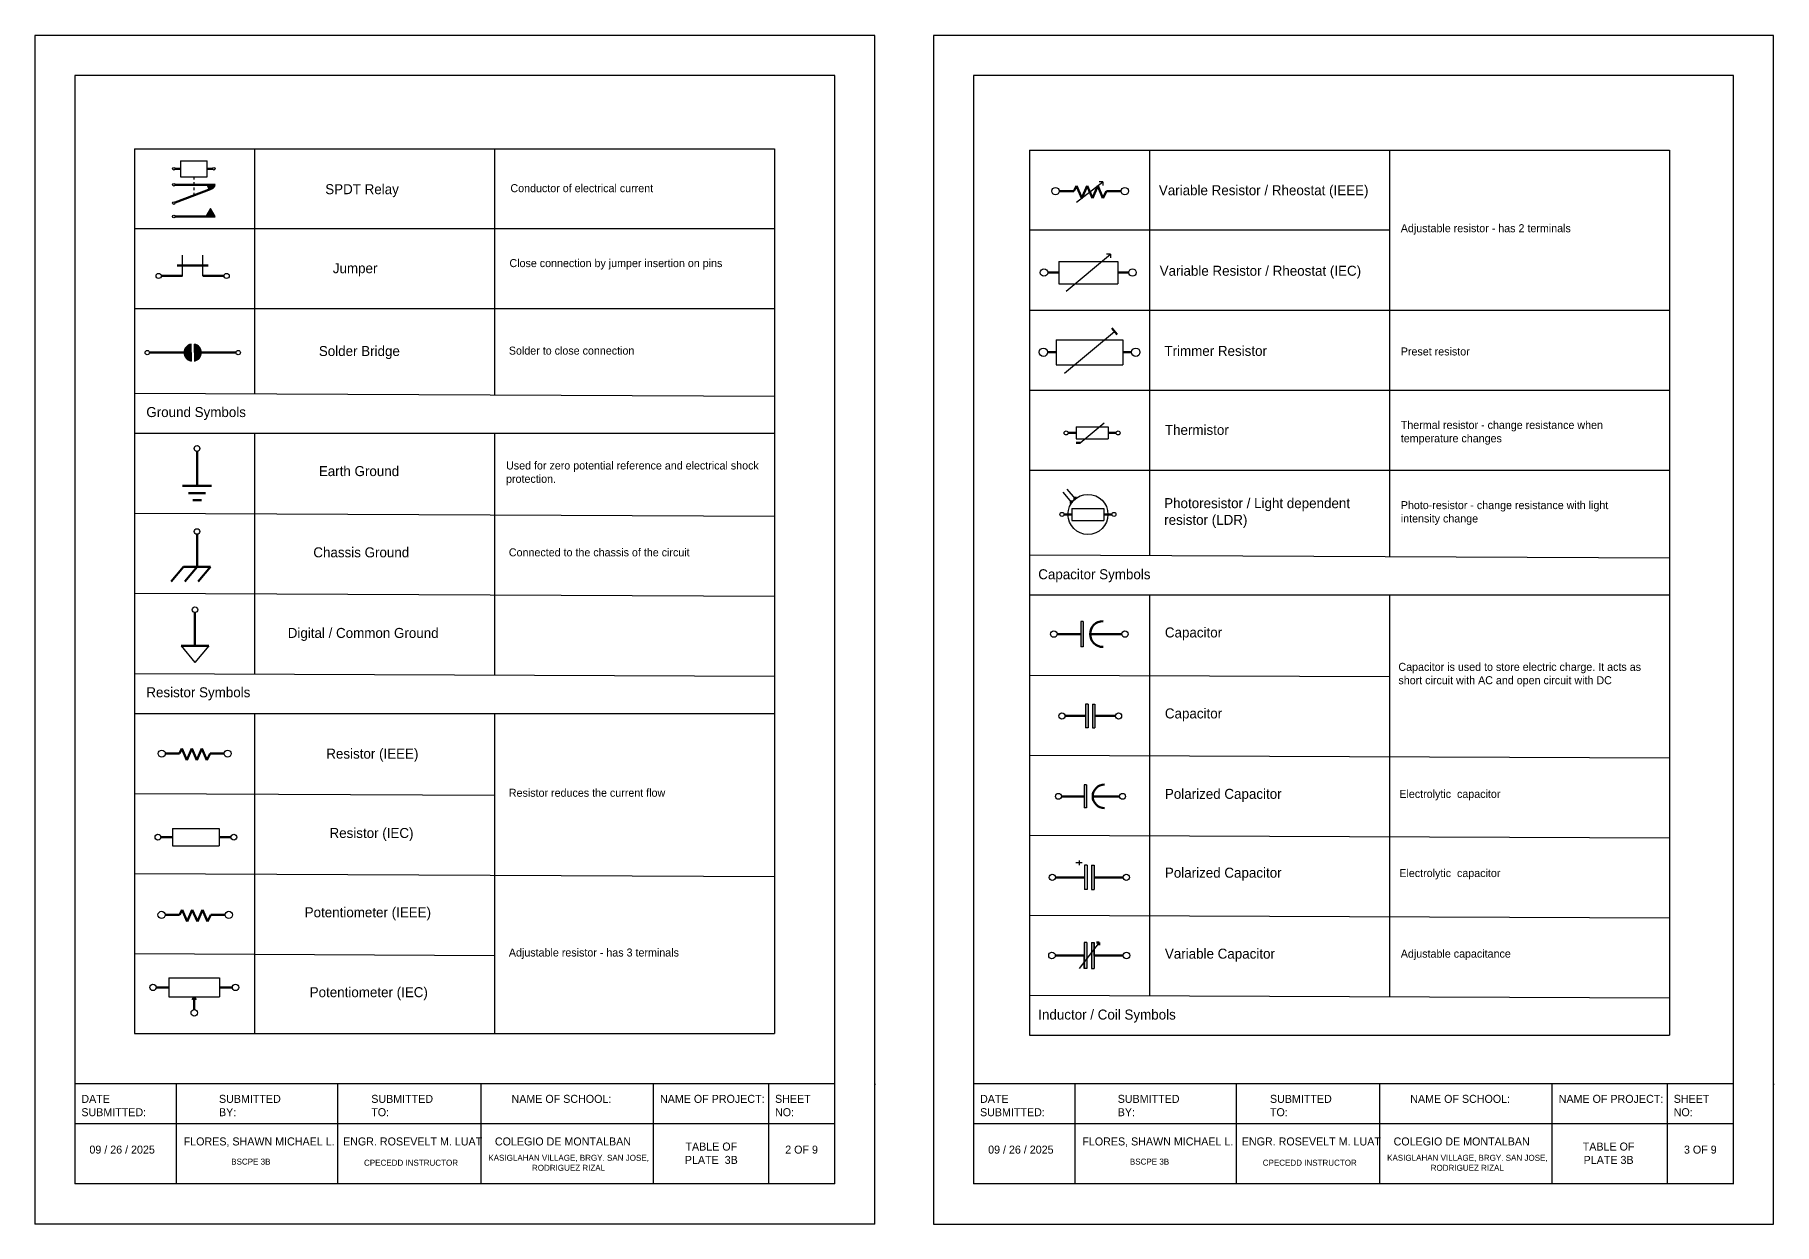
# Model space of a CAD drawing. Header units: millimetres. Extents: x 1902 to 3459, y 1262 to 1871.
# Drawn here: x 2349.5 to 2784.4, y 1572.6 to 1869.8 of the extents above; entities that cross this region are included whole.
import ezdxf

# ---------------------------------------------------------------- set-up
doc = ezdxf.new("R2010")
doc.units = ezdxf.units.MM
doc.header["$LTSCALE"] = 2
doc.linetypes.add('ACAD_ISO02W100', pattern=[15, 12, -3])
doc.layers.add('Layer1', color=7, linetype='ACAD_ISO02W100')
doc.styles.add('CEDD TEMP', font='GOTHIC.TTF')

msp = doc.modelspace()

# ---------------------------------------------------------------- hatches: boundary and pattern name
h = msp.add_hatch(color=256)
h.dxf.hatch_style = 1
h.paths.add_polyline_path([(2394.63, 1832.32), (2392.63, 1832.32, 1)])
h = msp.add_hatch(color=256)
h.dxf.hatch_style = 1
h.paths.add_polyline_path([(2394.63, 1824.35), (2393.48, 1826.35), (2392.32, 1824.35)])
h = msp.add_hatch(color=256)
h.dxf.hatch_style = 1
h.paths.add_polyline_path([(2388.6, 1790.38), (2388.6, 1792.5, 0.816497), (2388.6, 1788.26)])
h.paths.add_polyline_path([(2389.46, 1790.38), (2389.46, 1788.26, 0.816497), (2389.46, 1792.5)])
h = msp.add_hatch(color=256)
h.dxf.hatch_style = 1
h.paths.add_polyline_path([(2611.67, 1723.22), (2611.02, 1723.22), (2611.02, 1716.9), (2611.67, 1716.9)])
h = msp.add_hatch(color=256)
h.dxf.hatch_style = 1
h.paths.add_polyline_path([(2612.25, 1696.61), (2612.85, 1696.61), (2612.85, 1702.57), (2612.25, 1702.57)])
h.paths.add_polyline_path([(2613.96, 1696.61), (2614.57, 1696.61), (2614.57, 1702.57), (2613.96, 1702.57)])
h = msp.add_hatch(color=256)
h.dxf.hatch_style = 1
h.paths.add_polyline_path([(2612.49, 1682.38), (2611.9, 1682.38), (2611.9, 1676.64), (2612.49, 1676.64)])
h = msp.add_hatch(color=256)
h.dxf.hatch_style = 1
h.paths.add_polyline_path([(2614.35, 1662.29), (2613.73, 1662.29), (2613.73, 1656.26), (2614.35, 1656.26)])
h = msp.add_hatch(color=256)
h.dxf.hatch_style = 1
h.paths.add_polyline_path([(2611.88, 1636.54), (2612.54, 1636.54), (2612.54, 1643.02), (2611.88, 1643.02)])
h.paths.add_polyline_path([(2613.75, 1636.54), (2614.41, 1636.54), (2614.41, 1643.02), (2613.75, 1643.02)])

# ---------------------------------------------------------------- linework, layer by layer
for p, q in [((2559.54, 1869.63), (2349.54, 1869.63)), ((2349.54, 1869.63), (2349.55, 1572.63)), ((2504.22, 1869.63), (2504.22, 1869.76)), ((2533.05, 1869.63), (2533.05, 1869.76)), ((2559.54, 1572.63), (2559.54, 1869.63)), ((2784.22, 1869.63), (2574.22, 1869.63)), ((2574.22, 1869.63), (2574.22, 1572.63)), ((2728.9, 1869.63), (2728.9, 1869.76)), ((2757.72, 1869.63), (2757.72, 1869.76)), ((2784.22, 1572.63), (2784.22, 1869.63)), ((2549.54, 1859.63), (2359.54, 1859.63)), ((2359.54, 1859.63), (2359.55, 1582.68)), ((2549.54, 1582.68), (2549.54, 1859.63)), ((2774.22, 1859.63), (2584.22, 1859.63)), ((2584.22, 1859.63), (2584.22, 1582.68)), ((2774.22, 1582.68), (2774.22, 1859.63)), ((2374.44, 1841.32), (2374.44, 1841.32)), ((2374.44, 1841.32), (2374.44, 1620.25)), ((2374.44, 1841.32), (2534.44, 1841.32)), ((2404.44, 1841.32), (2404.44, 1780.09)), ((2464.44, 1841.32), (2464.44, 1779.78)), ((2534.44, 1841.32), (2534.44, 1620.25)), ((2598.2, 1840.93), (2598.2, 1619.84)), ((2598.2, 1840.93), (2758.2, 1840.93)), ((2628.2, 1840.93), (2628.2, 1739.69)), ((2688.2, 1840.93), (2688.2, 1739.39)), ((2758.2, 1840.93), (2758.2, 1619.84)), ((2534.44, 1821.32), (2374.44, 1821.32)), ((2688.2, 1820.93), (2598.2, 1820.93)), ((2534.44, 1801.32), (2374.44, 1801.32)), ((2758.2, 1800.93), (2598.2, 1800.93)), ((2598.2, 1800.93), (2598.2, 1800.93)), ((2388.6, 1790.38), (2388.6, 1792.5)), ((2389.46, 1790.38), (2389.46, 1792.5)), ((2388.6, 1790.38), (2388.6, 1788.26)), ((2389.46, 1790.38), (2389.46, 1788.26)), ((2374.44, 1780.23), (2534.44, 1779.5)), ((2758.2, 1780.93), (2598.2, 1780.93)), ((2374.44, 1770.24), (2534.44, 1770.24)), ((2404.44, 1770.24), (2404.44, 1710.08)), ((2464.44, 1770.24), (2464.44, 1709.78)), ((2758.2, 1760.93), (2598.2, 1760.93)), ((2374.44, 1750.23), (2534.44, 1749.51)), ((2598.2, 1739.81), (2758.2, 1739.12)), ((2374.44, 1730.24), (2534.44, 1729.5)), ((2598.2, 1729.84), (2758.2, 1729.84)), ((2628.2, 1729.84), (2628.2, 1629.69)), ((2688.2, 1729.84), (2688.2, 1629.39)), ((2611.67, 1723.22), (2611.02, 1723.22)), ((2611.02, 1723.22), (2611.02, 1716.9)), ((2611.67, 1723.22), (2611.67, 1716.9)), ((2611.67, 1716.9), (2611.02, 1716.9)), ((2374.44, 1710.23), (2534.44, 1709.5)), ((2598.2, 1709.81), (2688.2, 1709.42)), ((2612.85, 1702.57), (2612.25, 1702.57)), ((2612.25, 1702.57), (2612.25, 1696.61)), ((2612.85, 1702.57), (2612.85, 1696.61)), ((2613.96, 1702.57), (2613.96, 1696.61)), ((2613.96, 1702.57), (2614.57, 1702.57)), ((2614.57, 1702.57), (2614.57, 1696.61)), ((2374.44, 1700.23), (2534.44, 1700.23)), ((2404.44, 1700.23), (2404.44, 1620.25)), ((2464.44, 1700.23), (2464.44, 1620.25)), ((2612.85, 1696.61), (2612.25, 1696.61)), ((2613.96, 1696.61), (2614.57, 1696.61)), ((2598.2, 1689.81), (2758.2, 1689.12)), ((2374.44, 1680.23), (2464.44, 1679.78)), ((2612.49, 1682.38), (2611.9, 1682.38)), ((2611.9, 1682.38), (2611.9, 1676.64)), ((2612.49, 1682.38), (2612.49, 1676.64)), ((2612.49, 1676.64), (2611.9, 1676.64)), ((2598.2, 1669.81), (2758.2, 1669.12)), ((2613.73, 1662.29), (2613.73, 1656.26)), ((2613.73, 1662.29), (2614.35, 1662.29)), ((2614.35, 1662.29), (2614.35, 1656.26)), ((2374.44, 1660.23), (2534.44, 1659.51)), ((2613.73, 1656.26), (2614.35, 1656.26)), ((2598.2, 1649.81), (2758.2, 1649.13)), ((2374.44, 1640.25), (2464.44, 1639.79)), ((2404.44, 1640.25), (2404.44, 1640.09)), ((2464.44, 1639.79), (2464.44, 1639.48)), ((2612.54, 1643.02), (2611.88, 1643.02)), ((2611.88, 1643.02), (2611.88, 1636.54)), ((2611.88, 1636.54), (2611.88, 1639.78)), ((2612.54, 1643.02), (2612.54, 1636.54)), ((2613.75, 1643.02), (2613.75, 1636.54)), ((2613.75, 1643.02), (2614.41, 1643.02)), ((2614.41, 1643.02), (2614.41, 1636.54)), ((2614.41, 1639.78), (2614.41, 1643.02)), ((2612.54, 1636.54), (2611.88, 1636.54)), ((2613.75, 1636.54), (2614.41, 1636.54)), ((2598.2, 1629.81), (2758.2, 1629.14)), ((2374.44, 1620.25), (2534.44, 1620.25)), ((2598.2, 1619.84), (2758.2, 1619.84)), ((2549.54, 1607.68), (2359.55, 1607.68)), ((2384.86, 1607.68), (2384.86, 1582.68)), ((2425.21, 1607.68), (2425.21, 1582.68)), ((2461.09, 1607.68), (2461.09, 1582.68)), ((2504.22, 1582.68), (2504.22, 1607.68)), ((2533.05, 1582.68), (2533.05, 1607.68)), ((2559.54, 1607.63), (2559.72, 1607.63)), ((2774.22, 1607.68), (2584.22, 1607.68)), ((2609.54, 1607.68), (2609.54, 1582.68)), ((2649.88, 1607.68), (2649.88, 1582.68)), ((2685.76, 1607.68), (2685.76, 1582.68)), ((2728.9, 1582.68), (2728.9, 1607.68)), ((2757.72, 1582.68), (2757.72, 1607.68)), ((2784.22, 1607.63), (2784.4, 1607.63)), ((2549.54, 1597.68), (2359.55, 1597.68)), ((2559.54, 1597.63), (2559.67, 1597.63)), ((2774.22, 1597.68), (2584.22, 1597.68)), ((2784.22, 1597.63), (2784.34, 1597.63)), ((2728.9, 1582.91), (2774.22, 1582.68)), ((2549.54, 1582.68), (2359.55, 1582.68)), ((2559.54, 1582.63), (2559.59, 1582.63)), ((2774.22, 1582.68), (2584.22, 1582.68)), ((2784.22, 1582.63), (2784.27, 1582.63)), ((2559.54, 1572.63), (2349.55, 1572.63)), ((2549.54, 1572.63), (2549.54, 1572.68)), ((2574.22, 1572.63), (2784.22, 1572.63))]:
    msp.add_line(p, q)
at = {"lineweight": 60}
for p, q in [((2385.97, 1836.32), (2384.64, 1836.32)), ((2392.63, 1836.32), (2393.96, 1836.32)), ((2384.64, 1832.32), (2394.63, 1832.32)), ((2384.64, 1827.86), (2393.63, 1831.32)), ((2384.64, 1824.35), (2394.63, 1824.35)), ((2381.15, 1809.53), (2386.44, 1809.53)), ((2385.15, 1812.11), (2392.87, 1812.11)), ((2391.58, 1809.53), (2396.87, 1809.53)), ((2605.52, 1810.36), (2602.76, 1810.36)), ((2620.28, 1810.36), (2623.04, 1810.36)), ((2618.83, 1796.47), (2620.16, 1794.87)), ((2378.21, 1790.38), (2386.87, 1790.38)), ((2391.2, 1790.38), (2399.85, 1790.38)), ((2604.9, 1790.46), (2602.73, 1790.46)), ((2621.58, 1790.46), (2623.75, 1790.46)), ((2609.88, 1770.29), (2607.88, 1770.29)), ((2617.88, 1770.29), (2619.88, 1770.29)), ((2610.88, 1767.79), (2609.88, 1767.79)), ((2608.83, 1749.95), (2606.83, 1749.95)), ((2616.83, 1749.95), (2618.83, 1749.95)), ((2605.11, 1720.06), (2611.02, 1720.06)), ((2613.37, 1720.06), (2621.28, 1720.06)), ((2607.08, 1699.59), (2612.25, 1699.59)), ((2614.57, 1699.59), (2619.73, 1699.59)), ((2606.18, 1679.51), (2611.9, 1679.51)), ((2614.03, 1679.51), (2620.75, 1679.51)), ((2383.98, 1669.32), (2381.06, 1669.32)), ((2395.65, 1669.32), (2398.57, 1669.32)), ((2604.68, 1659.27), (2611.99, 1659.27)), ((2614.35, 1659.27), (2621.65, 1659.27)), ((2604.66, 1639.78), (2611.88, 1639.78)), ((2614.41, 1639.78), (2621.63, 1639.78)), ((2615.67, 1643.02), (2615.01, 1643.02)), ((2615.67, 1643.02), (2615.67, 1642.35)), ((2383.06, 1631.78), (2379.89, 1631.78)), ((2395.76, 1631.78), (2398.93, 1631.78))]:
    msp.add_line(p, q, dxfattribs=at)
at = {"lineweight": 30}
for p, q in [((2385.97, 1838.32), (2385.97, 1834.32)), ((2392.63, 1834.32), (2392.63, 1838.32)), ((2385.97, 1834.32), (2392.63, 1834.32)), ((2389.3, 1834.32), (2389.3, 1833.65)), ((2389.3, 1832.99), (2389.3, 1832.32)), ((2389.3, 1831.66), (2389.3, 1830.99)), ((2609.99, 1827.98), (2616.59, 1833.04)), ((2616.59, 1833.04), (2615.66, 1833.04)), ((2616.59, 1833.04), (2616.59, 1832.11)), ((2389.3, 1830.32), (2389.3, 1829.66)), ((2386.44, 1809.53), (2386.44, 1814.68)), ((2391.58, 1809.53), (2391.58, 1814.68)), ((2607.36, 1805.75), (2618.44, 1814.97)), ((2618.44, 1814.97), (2617.51, 1814.97)), ((2618.44, 1814.97), (2618.44, 1814.05)), ((2605.52, 1813.13), (2620.28, 1813.13)), ((2605.52, 1813.13), (2605.52, 1807.59)), ((2620.28, 1813.13), (2620.28, 1807.59)), ((2605.52, 1807.59), (2620.28, 1807.59)), ((2604.9, 1793.59), (2621.58, 1793.59)), ((2604.9, 1793.59), (2604.9, 1787.33)), ((2606.98, 1785.24), (2619.5, 1795.67)), ((2621.58, 1793.59), (2621.58, 1787.33)), ((2604.9, 1787.33), (2621.58, 1787.33)), ((2609.88, 1771.79), (2617.88, 1771.79)), ((2609.88, 1771.79), (2609.88, 1768.79)), ((2610.88, 1767.79), (2616.88, 1772.79)), ((2617.88, 1771.79), (2617.88, 1768.79)), ((2609.88, 1768.79), (2617.88, 1768.79)), ((2608.79, 1752.9), (2606.62, 1755.48)), ((2609.7, 1753.86), (2607.67, 1756.28)), ((2608.83, 1751.45), (2616.83, 1751.45)), ((2608.83, 1751.45), (2608.83, 1748.45)), ((2608.83, 1748.45), (2616.83, 1748.45)), ((2616.83, 1751.45), (2616.83, 1748.45)), ((2386.12, 1717.09), (2389.59, 1712.92)), ((2393.07, 1717.09), (2389.59, 1712.92)), ((2383.98, 1671.51), (2395.65, 1671.51)), ((2383.98, 1671.51), (2383.98, 1667.13)), ((2395.65, 1671.51), (2395.65, 1667.13)), ((2383.98, 1667.13), (2395.65, 1667.13)), ((2611.38, 1662.9), (2609.84, 1662.9)), ((2610.61, 1663.52), (2610.61, 1662.29)), ((2612.61, 1662.29), (2611.99, 1662.29)), ((2611.99, 1662.29), (2611.99, 1656.26)), ((2612.61, 1662.29), (2612.61, 1656.26)), ((2612.61, 1656.26), (2611.99, 1656.26)), ((2615.67, 1643.02), (2610.62, 1636.54)), ((2383.06, 1634.16), (2395.76, 1634.16)), ((2383.06, 1634.16), (2383.06, 1629.4)), ((2395.76, 1634.16), (2395.76, 1629.4)), ((2383.06, 1629.4), (2395.76, 1629.4))]:
    msp.add_line(p, q, dxfattribs=at)
at = {"lineweight": 50}
for p, q in [((2609.99, 1832.03), (2609.34, 1830.72)), ((2609.99, 1832.03), (2611.31, 1828.99)), ((2612.63, 1832.03), (2611.31, 1828.99)), ((2612.63, 1832.03), (2613.95, 1828.99)), ((2615.27, 1832.03), (2613.95, 1828.99)), ((2615.27, 1832.03), (2616.59, 1828.99)), ((2605.64, 1830.72), (2609.34, 1830.72)), ((2616.59, 1828.99), (2617.43, 1830.72)), ((2617.43, 1830.72), (2621.13, 1830.72)), ((2390.1, 1757.07), (2390.1, 1765.69)), ((2386.51, 1757.07), (2393.69, 1757.07)), ((2387.95, 1755.28), (2392.26, 1755.28)), ((2389.03, 1753.5), (2391.18, 1753.5)), ((2608.79, 1752.9), (2608.29, 1752.9)), ((2608.79, 1752.9), (2608.79, 1753.4)), ((2609.7, 1753.86), (2609.2, 1753.86)), ((2609.7, 1753.86), (2609.7, 1754.36)), ((2390.1, 1736.83), (2390.1, 1745)), ((2386.7, 1736.83), (2383.61, 1733.15)), ((2386.7, 1736.83), (2393.51, 1736.83)), ((2390.1, 1736.83), (2387.02, 1733.15)), ((2393.51, 1736.83), (2390.42, 1733.15)), ((2389.59, 1717.09), (2389.59, 1725.43)), ((2386.12, 1717.09), (2393.07, 1717.09)), ((2382.17, 1690.19), (2385.68, 1690.19)), ((2386.3, 1691.43), (2385.68, 1690.19)), ((2386.3, 1691.43), (2387.55, 1688.55)), ((2388.8, 1691.43), (2387.55, 1688.55)), ((2388.8, 1691.43), (2390.05, 1688.55)), ((2391.3, 1691.43), (2390.05, 1688.55)), ((2391.3, 1691.43), (2392.55, 1688.55)), ((2392.55, 1688.55), (2393.35, 1690.19)), ((2393.35, 1690.19), (2396.86, 1690.19)), ((2382.14, 1649.89), (2385.73, 1649.89)), ((2386.36, 1651.15), (2385.73, 1649.89)), ((2386.36, 1651.15), (2387.64, 1648.21)), ((2388.92, 1651.15), (2387.64, 1648.21)), ((2388.92, 1651.15), (2390.2, 1648.21)), ((2391.48, 1651.15), (2390.2, 1648.21)), ((2391.48, 1651.15), (2392.75, 1648.21)), ((2392.75, 1648.21), (2393.57, 1649.89)), ((2393.57, 1649.89), (2397.16, 1649.89)), ((2389.41, 1629.4), (2389, 1628.69)), ((2389.41, 1629.4), (2389.41, 1626.23)), ((2389.41, 1629.4), (2389.82, 1628.69))]:
    msp.add_line(p, q, dxfattribs=at)
msp.add_lwpolyline([(2393.48, 1826.35), (2392.32, 1824.35), (2394.63, 1824.35)], close=True)
at = {"lineweight": 30}
for centre, radius in [((2384.31, 1836.32), 0.333), ((2394.3, 1836.32), 0.333), ((2384.31, 1832.32), 0.333), ((2604.71, 1830.72), 0.927), ((2622.06, 1830.72), 0.927), ((2384.33, 1827.74), 0.333), ((2384.31, 1824.35), 0.333), ((2380.51, 1809.53), 0.643), ((2397.51, 1809.53), 0.643), ((2601.84, 1810.36), 0.923), ((2623.96, 1810.36), 0.923), ((2377.67, 1790.38), 0.541), ((2400.39, 1790.38), 0.541), ((2601.69, 1790.46), 1.04), ((2624.8, 1790.46), 1.04), ((2607.38, 1770.29), 0.5), ((2620.38, 1770.29), 0.5), ((2390.1, 1766.41), 0.718), ((2612.83, 1749.95), 5), ((2606.33, 1749.95), 0.5), ((2619.33, 1749.95), 0.5), ((2390.1, 1745.68), 0.681), ((2389.59, 1726.13), 0.695), ((2604.3, 1720.06), 0.807), ((2622.09, 1720.06), 0.807), ((2606.32, 1699.59), 0.76), ((2620.49, 1699.59), 0.76), ((2381.29, 1690.19), 0.878), ((2397.74, 1690.19), 0.878), ((2605.45, 1679.51), 0.732), ((2621.48, 1679.51), 0.732), ((2380.33, 1669.32), 0.729), ((2399.3, 1669.32), 0.729), ((2603.91, 1659.27), 0.769), ((2622.42, 1659.27), 0.769), ((2381.24, 1649.89), 0.898), ((2398.06, 1649.89), 0.898), ((2603.84, 1639.78), 0.826), ((2622.45, 1639.78), 0.826), ((2379.09, 1631.78), 0.794), ((2399.73, 1631.78), 0.794), ((2389.41, 1625.43), 0.794)]:
    msp.add_circle(centre, radius, dxfattribs=at)
for centre, radius, start, end in [((2393.63, 1832.32), 0.999, 180, 0), ((2389.03, 1790.38), 2.16, 101.537, 258.463), ((2389.03, 1790.38), 2.16, 281.537, 78.463)]:
    msp.add_arc(centre, radius, start, end)
at = {"lineweight": 60}
for centre, radius in [((2616.6, 1720.06), 3.23), ((2616.96, 1679.51), 2.93)]:
    msp.add_arc(centre, radius, 90, 270, dxfattribs=at)
at = {"layer": 'Layer1', "lineweight": 30}
msp.add_line((2385.97, 1838.32), (2392.63, 1838.32), dxfattribs=at)

# ---------------------------------------------------------------- texts
at = {"attachment_point": 1, "style": 'CEDD TEMP'}
for s, width, insert, char_height in [('\\pxt9;SPDT Relay', 18.1914, (2422.16, 1832.45), 2.5), ('Conductor of electrical current', 52.2936, (2468.45, 1832.45), 2), ('Variable Resistor / Rheostat (IEEE)', 55.1918, (2630.56, 1832.19), 2.5), ('Adjustable resistor - has 2 terminals', 46.2878, (2691.04, 1822.45), 2), ('Close connection by jumper insertion on pins', 52.2936, (2468.21, 1813.73), 2), ('Jumper', 12.5972, (2424.05, 1812.71), 2.5), ('Variable Resistor / Rheostat (IEC)', 55.1918, (2630.77, 1812.07), 2.5), ('Solder Bridge', 21.9012, (2420.56, 1792.02), 2.5), ('Solder to close connection', 36.1899, (2468.06, 1791.87), 2), ('Trimmer Resistor', 26.3962, (2631.95, 1792.05), 2.5), ('Preset resistor', 17.9411, (2691.04, 1791.66), 2), ('Ground Symbols', 27.5382, (2377.43, 1776.77), 2.5), ('Thermistor', 16.8197, (2632.07, 1772.32), 2.5), ('Thermal resistor - change resistance when temperature changes', 56.0513, (2691.04, 1773.3), 2), ('Earth Ground', 22.4814, (2420.56, 1762.02), 2.5), ('Used for zero potential reference and electrical shock protection.', 63.998, (2467.36, 1763.17), 2), ('Photoresistor / Light dependent resistor (LDR)', 52.7816, (2631.89, 1754.01), 2.5), ('Photo-resistor - change resistance with light intensity change', 58.005, (2691.04, 1753.27), 2), ('Chassis Ground', 25.6899, (2419.18, 1741.72), 2.5), ('Connected to the chassis of the circuit', 52.0075, (2468.06, 1741.47), 2), ('Capacitor Symbols', 31.9016, (2600.41, 1736.25), 2.5), ('Digital / Common Ground', 43.8126, (2412.78, 1721.59), 2.5), ('Capacitor', 16.8197, (2632.07, 1721.71), 2.5), ('Capacitor is used to store electric charge. It acts as short circuit with AC and open circuit with DC', 65.5971, (2690.45, 1712.86), 2), ('Resistor Symbols', 27.5382, (2377.43, 1706.76), 2.5), ('Capacitor', 16.8197, (2632.07, 1701.48), 2.5), ('Resistor (IEEE)', 21.8109, (2422.42, 1691.43), 2.5), ('Resistor reduces the current flow', 43.4965, (2468.06, 1681.41), 2), ('Polarized Capacitor', 33.747, (2632.07, 1681.39), 2.5), ('Electrolytic  capacitor', 29.6044, (2690.68, 1681.12), 2), ('Resistor (IEC)', 21.8109, (2423.23, 1671.61), 2.5), ('Polarized Capacitor', 33.747, (2632.07, 1661.69), 2.5), ('Electrolytic  capacitor', 29.6044, (2690.68, 1661.35), 2), ('Potentiometer (IEEE)', 33.5481, (2417.02, 1651.79), 2.5), ('Adjustable resistor - has 3 terminals', 46.2878, (2468.06, 1641.5), 2), ('Variable Capacitor', 32.7408, (2632.07, 1641.46), 2.5), ('Adjustable capacitance', 33.2953, (2691.04, 1641.22), 2), ('Potentiometer (IEC)', 32.4689, (2418.27, 1631.84), 2.5), ('Inductor / Coil Symbols', 38.5175, (2600.41, 1626.25), 2.5)]:
    msp.add_mtext_dynamic_manual_height_columns(s, width=width, gutter_width=12.5, heights=[0], dxfattribs=dict(at, insert=insert, char_height=char_height))
for s, insert, char_height, width in [('DATE SUBMITTED:', (2361.18, 1604.94), 2, 22.0854), ('SUBMITTED BY:', (2395.59, 1604.94), 2, 18.9681), ('SUBMITTED TO:', (2433.66, 1604.94), 2, 18.9681), ('NAME OF SCHOOL:', (2468.72, 1604.94), 2, 25.9033), ('\\pxt8,10;NAME OF PROJECT:', (2505.84, 1604.94), 2, 26.1918), ('\\pxt8,10;SHEET NO:', (2534.6, 1604.94), 2, 13.5215), ('DATE SUBMITTED:', (2585.85, 1604.94), 2, 22.0854), ('SUBMITTED BY:', (2620.27, 1604.94), 2, 18.9681), ('SUBMITTED TO:', (2658.33, 1604.94), 2, 18.9681), ('NAME OF SCHOOL:', (2693.4, 1604.94), 2, 25.9033), ('\\pxt8,10;NAME OF PROJECT:', (2730.52, 1604.94), 2, 26.1918), ('\\pxt8,10;SHEET NO:', (2759.27, 1604.94), 2, 13.5215), ('09 / 26 / 2025', (2363.2, 1592.26), 2, 18.1707), ('FLORES, SHAWN MICHAEL L.', (2386.76, 1594.3), 2, 36.8435), ('ENGR. ROSEVELT M. LUAT', (2426.61, 1594.3), 2, 33.4333), ('COLEGIO DE MONTALBAN', (2464.57, 1594.3), 2, 35.1709), ('\\pxqc;TABLE OF PLATE  3B', (2508.09, 1593.02), 2, 21.1648), ('2 OF 9', (2537.15, 1592.26), 2, 8.1574), ('09 / 26 / 2025', (2587.88, 1592.26), 2, 18.1707), ('FLORES, SHAWN MICHAEL L.', (2611.43, 1594.3), 2, 36.8435), ('ENGR. ROSEVELT M. LUAT', (2651.29, 1594.3), 2, 33.4333), ('COLEGIO DE MONTALBAN', (2689.24, 1594.3), 2, 35.1709), ('\\pxqc;TABLE OF PLATE 3B', (2732.41, 1593.02), 2, 21.1648), ('3 OF 9', (2761.83, 1592.26), 2, 8.1574), ('BSCPE 3B', (2398.65, 1589.01), 1.5, 12.1926), ('CPECEDD INSTRUCTOR', (2431.85, 1588.73), 1.5, 23.0006), ('KASIGLAHAN VILLAGE, BRGY. SAN JOSE,\\P\\pxqc;RODRIGUEZ RIZAL', (2462.94, 1589.96), 1.5, 40.0802), ('BSCPE 3B', (2623.32, 1589.01), 1.5, 12.1926), ('CPECEDD INSTRUCTOR', (2656.53, 1588.73), 1.5, 23.0006), ('KASIGLAHAN VILLAGE, BRGY. SAN JOSE,\\P\\pxqc;RODRIGUEZ RIZAL', (2687.62, 1589.96), 1.5, 40.0802)]:
    msp.add_mtext(s, dxfattribs=dict(at, insert=insert, char_height=char_height, width=width))

doc.saveas('drawing.dxf')
